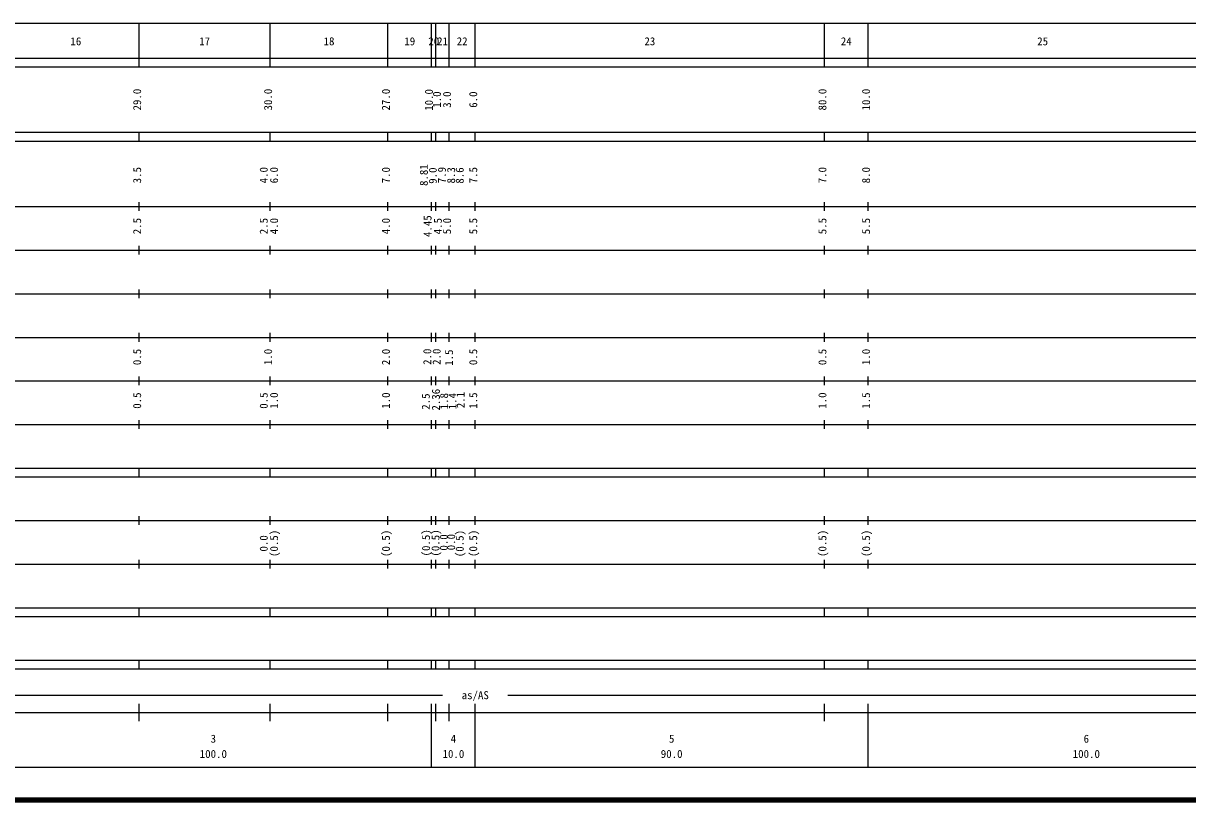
# Model space of a CAD drawing. Units: millimetres on the paper, enlarged 1000 times. Extents: x 40000 to 680000, y 20000 to 380000.
# Drawn here: x 274458 to 541229, y 20000 to 198000 of the extents above; entities that cross this region are included whole.
import ezdxf
from ezdxf.enums import TextEntityAlignment as Align

# ---------------------------------------------------------------- set-up
doc = ezdxf.new("R2010")
doc.units = ezdxf.units.MM
doc.header["$LTSCALE"] = 1000
doc.layers.add('M-TTL', color=2, linetype='Continuous', lineweight=140)
doc.layers.add('M-TTL-BAND', color=7, linetype='Continuous', lineweight=25)
doc.styles.add('ＭＳ ゴシック', font='')
doc.styles.get('ＭＳ ゴシック').set_extended_font_data('MS Gothic')

msp = doc.modelspace()

# ---------------------------------------------------------------- linework, layer by layer
at = {"layer": 'M-TTL'}
msp.add_line((40000, 20000), (680000, 20000), dxfattribs=at)
at = {"layer": 'M-TTL-BAND'}
for p, q in [((68000, 198000), (579000, 198000)), ((301000, 188000), (301000, 198000)), ((331000, 188000), (331000, 198000)), ((358000, 188000), (358000, 198000)), ((368000, 188000), (368000, 198000)), ((369000, 188000), (369000, 198000)), ((372000, 188000), (372000, 198000)), ((378000, 188000), (378000, 198000)), ((458000, 188000), (458000, 198000)), ((468000, 188000), (468000, 198000)), ((40000, 190000), (579000, 190000)), ((40000, 188000), (579000, 188000)), ((40000, 173000), (579000, 173000)), ((40000, 171000), (579000, 171000)), ((301000, 171000), (301000, 173000)), ((331000, 171000), (331000, 173000)), ((358000, 171000), (358000, 173000)), ((368000, 171000), (368000, 173000)), ((369000, 171000), (369000, 173000)), ((372000, 171000), (372000, 173000)), ((378000, 171000), (378000, 173000)), ((458000, 171000), (458000, 173000)), ((468000, 171000), (468000, 173000)), ((40000, 156000), (579000, 156000)), ((301000, 155000), (301000, 157000)), ((331000, 155000), (331000, 157000)), ((358000, 155000), (358000, 157000)), ((368000, 155000), (368000, 157000)), ((369000, 155000), (369000, 157000)), ((372000, 155000), (372000, 157000)), ((378000, 155000), (378000, 157000)), ((458000, 155000), (458000, 157000)), ((468000, 155000), (468000, 157000)), ((301000, 145000), (301000, 147000)), ((331000, 145000), (331000, 147000)), ((358000, 145000), (358000, 147000)), ((368000, 145000), (368000, 147000)), ((369000, 145000), (369000, 147000)), ((372000, 145000), (372000, 147000)), ((378000, 145000), (378000, 147000)), ((458000, 145000), (458000, 147000)), ((468000, 145000), (468000, 147000)), ((46000, 146000), (579000, 146000)), ((301000, 135000), (301000, 137000)), ((331000, 135000), (331000, 137000)), ((358000, 135000), (358000, 137000)), ((368000, 135000), (368000, 137000)), ((369000, 135000), (369000, 137000)), ((372000, 135000), (372000, 137000)), ((378000, 135000), (378000, 137000)), ((458000, 135000), (458000, 137000)), ((468000, 135000), (468000, 137000)), ((52000, 136000), (579000, 136000)), ((46000, 126000), (579000, 126000)), ((301000, 125000), (301000, 127000)), ((331000, 125000), (331000, 127000)), ((358000, 125000), (358000, 127000)), ((368000, 125000), (368000, 127000)), ((369000, 125000), (369000, 127000)), ((372000, 125000), (372000, 127000)), ((378000, 125000), (378000, 127000)), ((458000, 125000), (458000, 127000)), ((468000, 125000), (468000, 127000)), ((52000, 116000), (579000, 116000)), ((301000, 115000), (301000, 117000)), ((331000, 115000), (331000, 117000)), ((358000, 115000), (358000, 117000)), ((368000, 115000), (368000, 117000)), ((369000, 115000), (369000, 117000)), ((372000, 115000), (372000, 117000)), ((378000, 115000), (378000, 117000)), ((458000, 115000), (458000, 117000)), ((468000, 115000), (468000, 117000)), ((301000, 105000), (301000, 107000)), ((331000, 105000), (331000, 107000)), ((358000, 105000), (358000, 107000)), ((368000, 105000), (368000, 107000)), ((369000, 105000), (369000, 107000)), ((372000, 105000), (372000, 107000)), ((378000, 105000), (378000, 107000)), ((458000, 105000), (458000, 107000)), ((468000, 105000), (468000, 107000)), ((46000, 106000), (579000, 106000)), ((40000, 96000), (579000, 96000)), ((40000, 94000), (579000, 94000)), ((301000, 94000), (301000, 96000)), ((331000, 94000), (331000, 96000)), ((358000, 94000), (358000, 96000)), ((368000, 94000), (368000, 96000)), ((369000, 94000), (369000, 96000)), ((372000, 94000), (372000, 96000)), ((378000, 94000), (378000, 96000)), ((458000, 94000), (458000, 96000)), ((468000, 94000), (468000, 96000)), ((49000, 84000), (579000, 84000)), ((301000, 83000), (301000, 85000)), ((331000, 83000), (331000, 85000)), ((358000, 83000), (358000, 85000)), ((368000, 83000), (368000, 85000)), ((369000, 83000), (369000, 85000)), ((372000, 83000), (372000, 85000)), ((378000, 83000), (378000, 85000)), ((458000, 83000), (458000, 85000)), ((468000, 83000), (468000, 85000)), ((301000, 73000), (301000, 75000)), ((331000, 73000), (331000, 75000)), ((358000, 73000), (358000, 75000)), ((368000, 73000), (368000, 75000)), ((369000, 73000), (369000, 75000)), ((372000, 73000), (372000, 75000)), ((378000, 73000), (378000, 75000)), ((458000, 73000), (458000, 75000)), ((468000, 73000), (468000, 75000)), ((40000, 74000), (579000, 74000)), ((40000, 64000), (579000, 64000)), ((40000, 62000), (579000, 62000)), ((301000, 62000), (301000, 64000)), ((331000, 62000), (331000, 64000)), ((358000, 62000), (358000, 64000)), ((368000, 62000), (368000, 64000)), ((369000, 62000), (369000, 64000)), ((372000, 62000), (372000, 64000)), ((378000, 62000), (378000, 64000)), ((458000, 62000), (458000, 64000)), ((468000, 62000), (468000, 64000)), ((40000, 52000), (579000, 52000)), ((301000, 50000), (301000, 52000)), ((331000, 50000), (331000, 52000)), ((358000, 50000), (358000, 52000)), ((368000, 50000), (368000, 52000)), ((369000, 50000), (369000, 52000)), ((372000, 50000), (372000, 52000)), ((378000, 50000), (378000, 52000)), ((458000, 50000), (458000, 52000)), ((468000, 50000), (468000, 52000)), ((40000, 50000), (579000, 50000)), ((71000, 44000), (370500, 44000)), ((385500, 44000), (565000, 44000)), ((301000, 38000), (301000, 42000)), ((331000, 38000), (331000, 42000)), ((358000, 38000), (358000, 42000)), ((368000, 27500), (368000, 42000)), ((369000, 38000), (369000, 42000)), ((372000, 38000), (372000, 42000)), ((378000, 27500), (378000, 42000)), ((458000, 38000), (458000, 42000)), ((468000, 27500), (468000, 42000)), ((40000, 40000), (579000, 40000)), ((68000, 27500), (579000, 27500))]:
    msp.add_line(p, q, dxfattribs=at)

# ---------------------------------------------------------------- texts
at = {"layer": 'M-TTL-BAND', "style": 'ＭＳ ゴシック'}
for s, p in [('16', (286500, 192405)), ('18', (344500, 192405)), ('19', (363000, 192405)), ('20', (368500, 192405)), ('21', (370500, 192405)), ('22', (375000, 192405)), ('23', (418000, 192405)), ('24', (463000, 192405)), ('25', (508000, 192405)), ('17', (316000, 192405)), ('as/AS', (378000, 42500)), ('3', (318000, 32523)), ('4', (373000, 32523)), ('5', (423000, 32523)), ('6', (518000, 32523)), ('100.0', (318000, 29033)), ('10.0', (373000, 29033)), ('90.0', (423000, 29033)), ('100.0', (518000, 29033))]:
    msp.add_text(s, height=1833, dxfattribs=at).set_placement(p, align=Align.BOTTOM_CENTER)
for s, p in [('29.0', (302000, 180500)), ('30.0', (332000, 180500)), ('27.0', (359000, 180500)), ('10.0', (368853, 180431)), ('1.0', (370679, 180514)), ('3.0', (373000, 180500)), ('6.0', (379000, 180500)), ('80.0', (459000, 180500)), ('10.0', (469000, 180500)), ('8.81', (367681, 163196)), ('3.5', (302000, 163174)), ('4.0', (331000, 163174)), ('6.0', (333370, 163174)), ('7.0', (359000, 163174)), ('9.0', (369730, 163073)), ('7.9', (371816, 163196)), ('8.3', (373931, 163147)), ('8.6', (375899, 163098)), ('7.5', (379000, 163174)), ('7.0', (459000, 163174)), ('8.0', (469000, 163174)), ('2.5', (302000, 151500)), ('2.5', (331000, 151500)), ('4.0', (333370, 151500)), ('4.0', (359000, 151500)), ('4.45', (368542, 151493)), ('4.5', (370893, 151493)), ('5.0', (373000, 151500)), ('5.5', (379000, 151500)), ('5.5', (459000, 151500)), ('5.5', (469000, 151500)), ('0.5', (302000, 121500)), ('1.0', (332000, 121500)), ('2.0', (359000, 121500)), ('2.0', (368472, 121546)), ('2.0', (370616, 121546)), ('1.5', (373452, 121338)), ('0.5', (379000, 121500)), ('0.5', (459000, 121500)), ('1.0', (469000, 121500)), ('0.5', (302000, 111500)), ('0.5', (331000, 111500)), ('1.0', (333370, 111500)), ('1.0', (359000, 111500)), ('2.5', (368132, 111275)), ('2.36', (370452, 111707)), ('1.8', (372325, 111371)), ('1.4', (374246, 111371)), ('2.1', (376120, 111611)), ('1.5', (379000, 111500)), ('1.0', (459000, 111500)), ('1.5', (469000, 111500)), ('0.0', (331000, 78764)), ('(0.5)', (333370, 78764)), ('(0.5)', (359000, 78764)), ('(0.5)', (368180, 78889)), ('(0.5)', (370352, 78859)), ('0.0', (372237, 78979)), ('0.0', (373938, 79052)), ('(0.5)', (375895, 78726)), ('(0.5)', (379000, 78764)), ('(0.5)', (459000, 78764)), ('(0.5)', (469000, 78764))]:
    msp.add_text(s, height=1833, rotation=90, dxfattribs=at).set_placement(p, align=Align.BOTTOM_CENTER)

doc.saveas('drawing.dxf')
